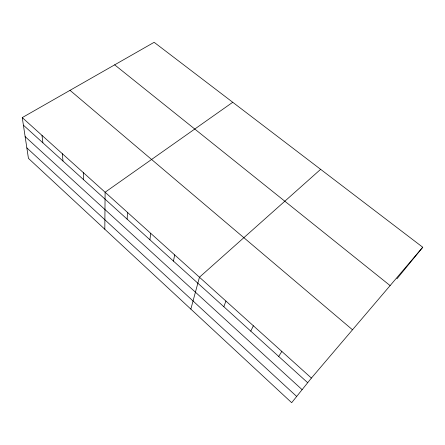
<?xml version="1.0" encoding="UTF-8"?>
<svg xmlns="http://www.w3.org/2000/svg" width="445" height="445" viewBox="0 0 445 445"><rect width="100%" height="100%" fill="white"/><g stroke="black" fill="none" stroke-linecap="round" stroke-linejoin="round"><path stroke-width="0.67" d="M104.814 229.253L105.103 192.229L232.741 102.278M127.12 219.129L127.526 212.426M149.915 239.777L150.699 233.302M173.478 261.12L174.657 254.885M190.849 309.108L199.455 277.218L320.628 169.334M223.829 306.739L225.915 301.054M250.769 331.136L253.361 325.773M278.704 356.445L281.835 351.428M422.75 247.248L311.411 378.066L291.675 402.692L28.441 158.37L22.25 117.602L154.142 42.308L422.75 247.248L396.929 278.815M114.665 64.842L390.115 285.595M70.021 90.329L352.507 329.784M22.25 117.602L311.411 378.066M23.401 125.173L307.695 382.706M25.137 136.621L302.116 389.664M26.85 147.896L296.676 396.451M42.002 135.391L42.881 142.817M62.372 153.742L62.962 161.012M83.399 172.682L83.671 179.774"/></g></svg>
